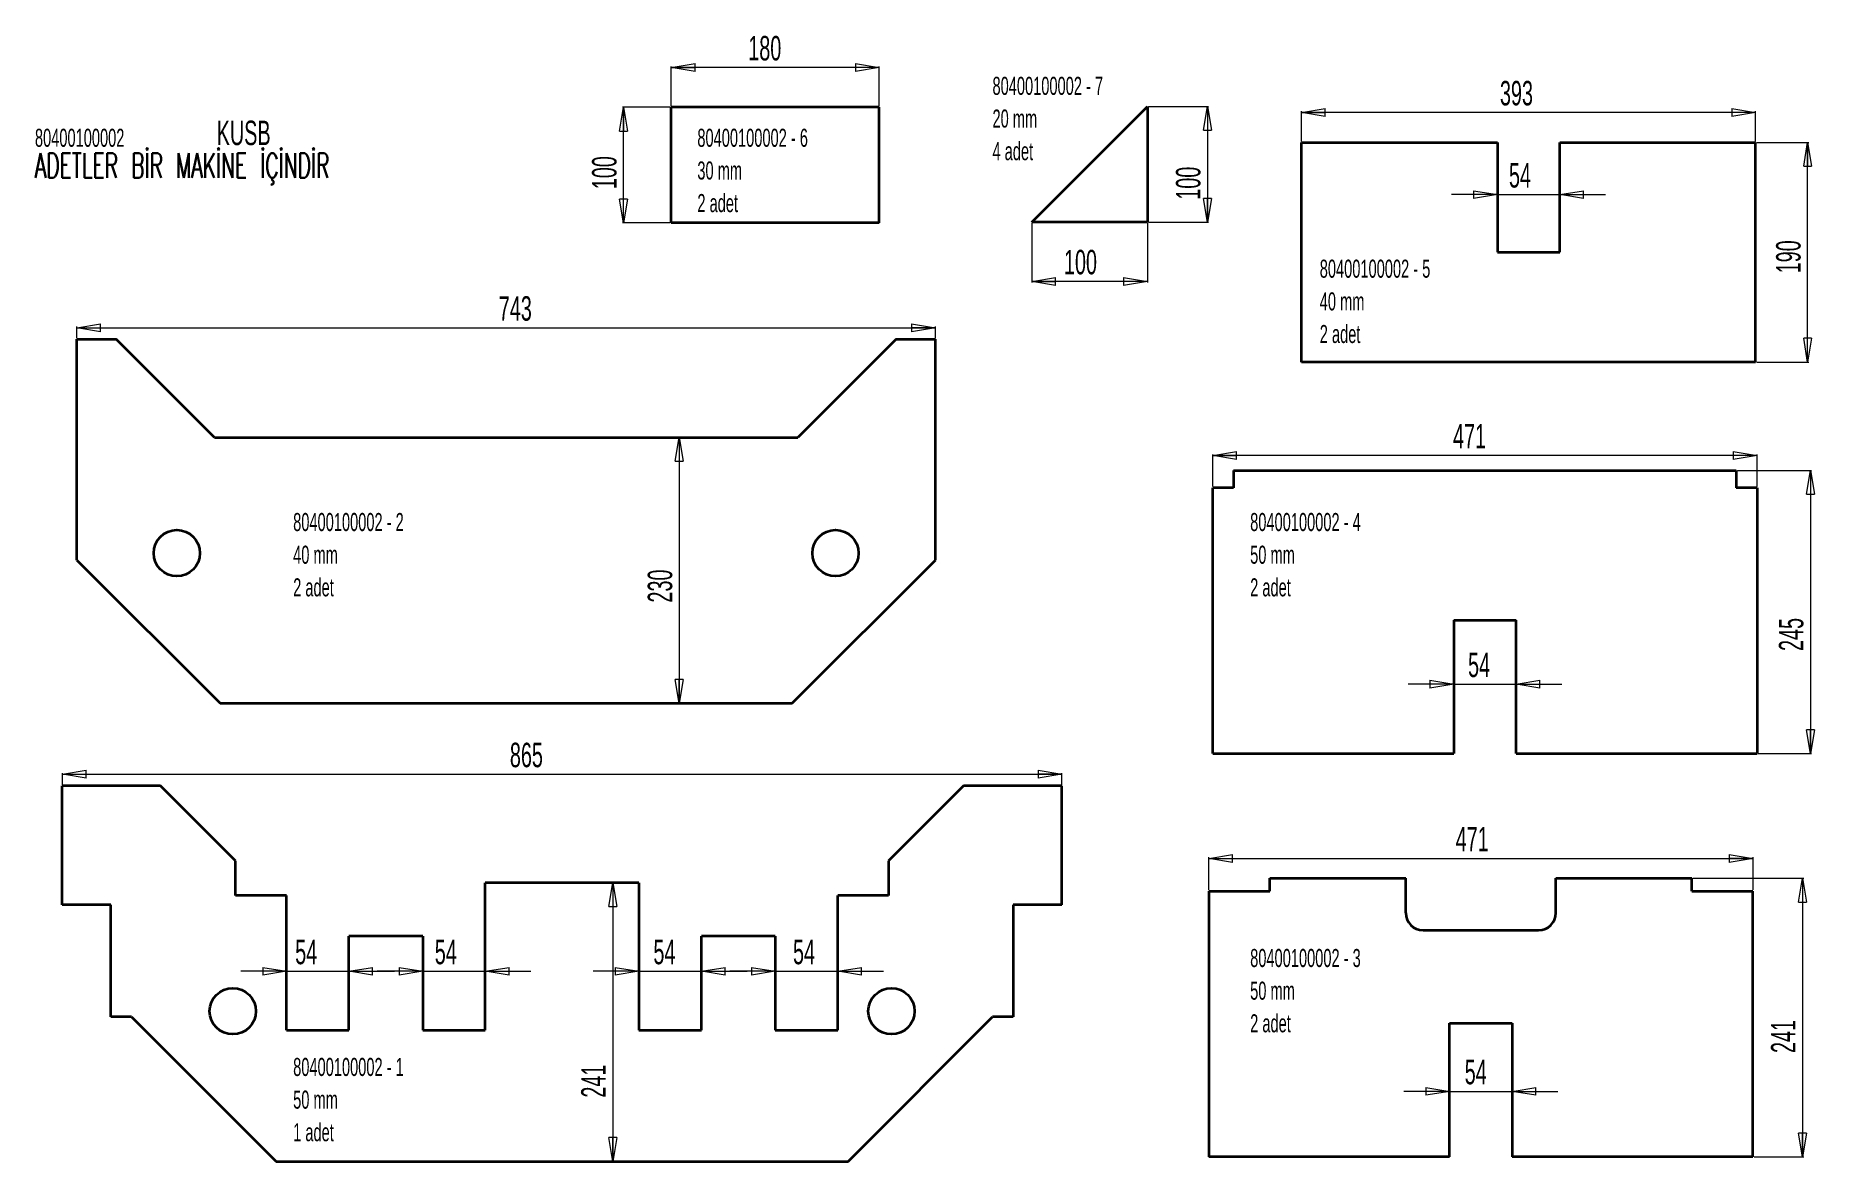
# Model space of a CAD drawing. Header units: millimetres. Extents: x 70 to 1609, y 78 to 1052.
import ezdxf

# ---------------------------------------------------------------- set-up
doc = ezdxf.new("R2010")
doc.units = ezdxf.units.MM
doc.styles.add('SLDTEXTSTYLE0', font='TXT', dxfattribs={"width": 0.605})
doc.styles.add('SLDTEXTSTYLE1', font='TXT', dxfattribs={"width": 0.605, "bigfont": 'bigfont'})
doc.dimstyles.new('SLDDIMSTYLE0', dxfattribs={"dimtxt": 20.546549, "dimasz": 2.568319, "dimexe": 0, "dimexo": 0.0625, "dimgap": 5.136637, "dimtad": 1, "dimrnd": 1e-09, "dimzin": 12, "dimdsep": 46, "dimtxsty": 'SLDTEXTSTYLE0', "dimblk1": 'CLOSED', "dimblk2": 'CLOSED', "dimsah": 1, "dimcen": 0.09, "dimadec": 0, "dimazin": 3, "dimtfac": 1, "dimtofl": 0, "dimtmove": 0, "dimatfit": 3, "dimldrblk": 'CLOSED', "dimfxl": 1, "dimfrac": 2, "dimtolj": 1, "dimtzin": 12, "dimarcsym": 0})
doc.dimstyles.new('SLDDIMSTYLE1', dxfattribs={"dimtxt": 20.546549, "dimasz": 2.568319, "dimexe": 0, "dimexo": 0.0625, "dimgap": 5.136637, "dimtad": 1, "dimrnd": 1e-09, "dimzin": 12, "dimdsep": 46, "dimtxsty": 'SLDTEXTSTYLE0', "dimblk1": 'CLOSED', "dimblk2": 'CLOSED', "dimsah": 1, "dimcen": 0.09, "dimadec": 0, "dimazin": 3, "dimtfac": 1, "dimtmove": 0, "dimatfit": 0, "dimldrblk": 'CLOSED', "dimfxl": 1, "dimfrac": 2, "dimtolj": 1, "dimtzin": 12, "dimarcsym": 0})

# ---------------------------------------------------------------- blocks, each defined once
blk = doc.blocks.new('SW_NOTE_0')
at = {"color": 0, "linetype": 'Continuous', "lineweight": 0, "attachment_point": 1}
for s, insert, char_height, style in [('80400100002', (0, 20.2), 15.64, 'SLDTEXTSTYLE0'), ('KUSB', (157.3, 27.2), 21.17, 'SLDTEXTSTYLE0'), ('ADETLER BİR MAKİNE İÇİNDİR', (0, -1), 21.167, 'SLDTEXTSTYLE1')]:
    blk.add_mtext(s, dxfattribs=dict(at, insert=insert, char_height=char_height, style=style))
blk = doc.blocks.new('SW_NOTE_0_1')
at = {"color": 0, "linetype": 'Continuous', "lineweight": 0, "char_height": 15.64, "attachment_point": 1, "style": 'SLDTEXTSTYLE0'}
for s, insert in [('80400100002 - 1', (0, 20.2)), ('50 mm', (0, -8.1)), ('1 adet', (0, -36.3))]:
    blk.add_mtext(s, dxfattribs=dict(at, insert=insert))
blk = doc.blocks.new('SW_NOTE_0_2')
at = {"color": 0, "linetype": 'Continuous', "lineweight": 0, "char_height": 15.64, "attachment_point": 1, "style": 'SLDTEXTSTYLE0'}
for s, insert in [('80400100002 - 2', (0, 20.2)), ('40 mm', (0, -8.1)), ('2 adet', (0, -36.3))]:
    blk.add_mtext(s, dxfattribs=dict(at, insert=insert))
blk = doc.blocks.new('SW_NOTE_0_3')
at = {"color": 0, "linetype": 'Continuous', "lineweight": 0, "char_height": 15.64, "attachment_point": 1, "style": 'SLDTEXTSTYLE0'}
for s, insert in [('80400100002 - 3', (0, 20.2)), ('50 mm', (0, -8.1)), ('2 adet', (0, -36.3))]:
    blk.add_mtext(s, dxfattribs=dict(at, insert=insert))
blk = doc.blocks.new('SW_NOTE_0_4')
at = {"color": 0, "linetype": 'Continuous', "lineweight": 0, "char_height": 15.64, "attachment_point": 1, "style": 'SLDTEXTSTYLE0'}
for s, insert in [('80400100002 - 4', (0, 20.2)), ('50 mm', (0, -8.1)), ('2 adet', (0, -36.3))]:
    blk.add_mtext(s, dxfattribs=dict(at, insert=insert))
blk = doc.blocks.new('SW_NOTE_0_5')
at = {"color": 0, "linetype": 'Continuous', "lineweight": 0, "char_height": 15.64, "attachment_point": 1, "style": 'SLDTEXTSTYLE0'}
for s, insert in [('80400100002 - 5', (0, 20.2)), ('40 mm', (0, -8.1)), ('2 adet', (0, -36.3))]:
    blk.add_mtext(s, dxfattribs=dict(at, insert=insert))
blk = doc.blocks.new('SW_NOTE_0_6')
at = {"color": 0, "linetype": 'Continuous', "lineweight": 0, "char_height": 15.64, "attachment_point": 1, "style": 'SLDTEXTSTYLE0'}
for s, insert in [('80400100002 - 6', (0, 20.2)), ('30 mm', (0, -8.1)), ('2 adet', (0, -36.3))]:
    blk.add_mtext(s, dxfattribs=dict(at, insert=insert))
blk = doc.blocks.new('SW_NOTE_0_7')
at = {"color": 0, "linetype": 'Continuous', "lineweight": 0, "char_height": 15.64, "attachment_point": 1, "style": 'SLDTEXTSTYLE0'}
for s, insert in [('80400100002 - 7', (0, 20.2)), ('20 mm', (0, -8.1)), ('4 adet', (0, -36.3))]:
    blk.add_mtext(s, dxfattribs=dict(at, insert=insert))
blk = doc.blocks.new('_Closed')
at = {"color": 0, "linetype": 'ByBlock', "lineweight": -2}
for p, q in [((-1, 0.166667), (0, 0)), ((-1, 0.166667), (-1, -0.166667)), ((0, 0), (-1, -0.166667)), ((0, 0), (-1, 0))]:
    blk.add_line(p, q, dxfattribs=at)
blk = doc.blocks.new('_D')
at = {"color": 7, "linetype": 'Continuous', "lineweight": 0}
blk.add_line((627, 704.4), (627, 474.4), dxfattribs=at)
at = {"color": 7, "linetype": 'Continuous', "lineweight": 18, "xscale": 20.5465494792, "yscale": 20.5465494792}
for p, rotation in [((627, 704.4, -257.5), 90), ((627, 474.4, -257.5), 270)]:
    blk.add_blockref('_Closed', p, dxfattribs=dict(at, rotation=rotation))
at = {"color": 7, "linetype": 'Continuous', "lineweight": 18, "insert": (599.7, 561.6), "char_height": 21.17, "attachment_point": 1, "rotation": 90, "style": 'SLDTEXTSTYLE0'}
blk.add_mtext('230', dxfattribs=at)
blk = doc.blocks.new('_D_1')
at = {"color": 7, "linetype": 'Continuous', "lineweight": 0}
for p, q in [((105.6, 790.4), (105.6, 800.4)), ((105.6, 799.4), (848.6, 799.4)), ((848.6, 790.4), (848.6, 800.4))]:
    blk.add_line(p, q, dxfattribs=at)
at = {"color": 7, "linetype": 'Continuous', "lineweight": 18, "xscale": 20.5465494792, "yscale": 20.5465494792, "rotation": 180}
blk.add_blockref('_Closed', (105.6, 799.4, -257.5), dxfattribs=at)
at = {"color": 7, "linetype": 'Continuous', "lineweight": 18, "xscale": 20.5465494792, "yscale": 20.5465494792}
blk.add_blockref('_Closed', (848.6, 799.4, -257.5), dxfattribs=at)
at = {"color": 7, "linetype": 'Continuous', "lineweight": 18, "insert": (470.8, 826.7), "char_height": 21.17, "attachment_point": 1, "style": 'SLDTEXTSTYLE0'}
blk.add_mtext('743', dxfattribs=at)
blk = doc.blocks.new('_D_2')
at = {"color": 7, "linetype": 'Continuous', "lineweight": 0}
for p, q in [((93.1, 404), (93.1, 414)), ((93.1, 413), (958.1, 413)), ((958.1, 404), (958.1, 414))]:
    blk.add_line(p, q, dxfattribs=at)
at = {"color": 7, "linetype": 'Continuous', "lineweight": 18, "xscale": 20.5465494792, "yscale": 20.5465494792, "rotation": 180}
blk.add_blockref('_Closed', (93.1, 413), dxfattribs=at)
at = {"color": 7, "linetype": 'Continuous', "lineweight": 18, "xscale": 20.5465494792, "yscale": 20.5465494792}
blk.add_blockref('_Closed', (958.1, 413), dxfattribs=at)
at = {"color": 7, "linetype": 'Continuous', "lineweight": 18, "insert": (480.4, 440.3), "char_height": 21.17, "attachment_point": 1, "style": 'SLDTEXTSTYLE0'}
blk.add_mtext('865', dxfattribs=at)
blk = doc.blocks.new('_D_3')
at = {"color": 7, "linetype": 'Continuous', "lineweight": 0}
blk.add_line((569.4, 319), (569.4, 78), dxfattribs=at)
at = {"color": 7, "linetype": 'Continuous', "lineweight": 18, "xscale": 20.5465494792, "yscale": 20.5465494792}
for p, rotation in [((569.4, 319), 90), ((569.4, 78), 270)]:
    blk.add_blockref('_Closed', p, dxfattribs=dict(at, rotation=rotation))
at = {"color": 7, "linetype": 'Continuous', "lineweight": 18, "insert": (542.1, 133.2), "char_height": 21.17, "attachment_point": 1, "rotation": 90, "style": 'SLDTEXTSTYLE0'}
blk.add_mtext('241', dxfattribs=at)
blk = doc.blocks.new('_D_4')
at = {"color": 7, "linetype": 'Continuous', "lineweight": 0}
for p, q in [((287.1, 242.5), (247.6, 242.5)), ((287.1, 242.5), (341.1, 242.5)), ((341.1, 242.5), (380.6, 242.5))]:
    blk.add_line(p, q, dxfattribs=at)
at = {"color": 7, "linetype": 'Continuous', "lineweight": 18, "xscale": 20.5465494792, "yscale": 20.5465494792}
blk.add_blockref('_Closed', (287.1, 242.5), dxfattribs=at)
at = {"color": 7, "linetype": 'Continuous', "lineweight": 18, "xscale": 20.5465494792, "yscale": 20.5465494792, "rotation": 180}
blk.add_blockref('_Closed', (341.1, 242.5), dxfattribs=at)
at = {"color": 7, "linetype": 'Continuous', "lineweight": 18, "insert": (294.6, 269.8), "char_height": 21.17, "attachment_point": 1, "style": 'SLDTEXTSTYLE0'}
blk.add_mtext('54', dxfattribs=at)
blk = doc.blocks.new('_D_5')
at = {"color": 7, "linetype": 'Continuous', "lineweight": 0}
for p, q in [((405.1, 242.5), (365.6, 242.5)), ((405.1, 242.5), (459.1, 242.5)), ((459.1, 242.5), (498.6, 242.5))]:
    blk.add_line(p, q, dxfattribs=at)
at = {"color": 7, "linetype": 'Continuous', "lineweight": 18, "xscale": 20.5465494792, "yscale": 20.5465494792}
blk.add_blockref('_Closed', (405.1, 242.5), dxfattribs=at)
at = {"color": 7, "linetype": 'Continuous', "lineweight": 18, "xscale": 20.5465494792, "yscale": 20.5465494792, "rotation": 180}
blk.add_blockref('_Closed', (459.1, 242.5), dxfattribs=at)
at = {"color": 7, "linetype": 'Continuous', "lineweight": 18, "insert": (415.4, 269.8), "char_height": 21.17, "attachment_point": 1, "style": 'SLDTEXTSTYLE0'}
blk.add_mtext('54', dxfattribs=at)
blk = doc.blocks.new('_D_6')
at = {"color": 7, "linetype": 'Continuous', "lineweight": 0}
for p, q in [((592.1, 242.5), (552.6, 242.5)), ((592.1, 242.5), (646.1, 242.5)), ((646.1, 242.5), (685.6, 242.5))]:
    blk.add_line(p, q, dxfattribs=at)
at = {"color": 7, "linetype": 'Continuous', "lineweight": 18, "xscale": 20.5465494792, "yscale": 20.5465494792}
blk.add_blockref('_Closed', (592.1, 242.5), dxfattribs=at)
at = {"color": 7, "linetype": 'Continuous', "lineweight": 18, "xscale": 20.5465494792, "yscale": 20.5465494792, "rotation": 180}
blk.add_blockref('_Closed', (646.1, 242.5), dxfattribs=at)
at = {"color": 7, "linetype": 'Continuous', "lineweight": 18, "insert": (604.6, 269.8), "char_height": 21.17, "attachment_point": 1, "style": 'SLDTEXTSTYLE0'}
blk.add_mtext('54', dxfattribs=at)
blk = doc.blocks.new('_D_7')
at = {"color": 7, "linetype": 'Continuous', "lineweight": 0}
for p, q in [((710.1, 242.5), (670.6, 242.5)), ((710.1, 242.5), (764.1, 242.5)), ((764.1, 242.5), (803.6, 242.5))]:
    blk.add_line(p, q, dxfattribs=at)
at = {"color": 7, "linetype": 'Continuous', "lineweight": 18, "xscale": 20.5465494792, "yscale": 20.5465494792}
blk.add_blockref('_Closed', (710.1, 242.5), dxfattribs=at)
at = {"color": 7, "linetype": 'Continuous', "lineweight": 18, "xscale": 20.5465494792, "yscale": 20.5465494792, "rotation": 180}
blk.add_blockref('_Closed', (764.1, 242.5), dxfattribs=at)
at = {"color": 7, "linetype": 'Continuous', "lineweight": 18, "insert": (725.4, 269.8), "char_height": 21.17, "attachment_point": 1, "style": 'SLDTEXTSTYLE0'}
blk.add_mtext('54', dxfattribs=at)
blk = doc.blocks.new('_D_8')
at = {"color": 7, "linetype": 'Continuous', "lineweight": 0}
for p, q in [((1085.2, 313), (1085.2, 341.2)), ((1085.2, 340.2), (1556.2, 340.2)), ((1556.2, 313), (1556.2, 341.2))]:
    blk.add_line(p, q, dxfattribs=at)
at = {"color": 7, "linetype": 'Continuous', "lineweight": 18, "xscale": 20.5465494792, "yscale": 20.5465494792, "rotation": 180}
blk.add_blockref('_Closed', (1085.2, 340.2, -93.5), dxfattribs=at)
at = {"color": 7, "linetype": 'Continuous', "lineweight": 18, "xscale": 20.5465494792, "yscale": 20.5465494792}
blk.add_blockref('_Closed', (1556.2, 340.2, -93.5), dxfattribs=at)
at = {"color": 7, "linetype": 'Continuous', "lineweight": 18, "insert": (1298.9, 367.5), "char_height": 21.17, "attachment_point": 1, "style": 'SLDTEXTSTYLE0'}
blk.add_mtext('471', dxfattribs=at)
blk = doc.blocks.new('_D_9')
at = {"color": 7, "linetype": 'Continuous', "lineweight": 0}
for p, q in [((1504.2, 323), (1600.1, 323)), ((1599.1, 323), (1599.1, 82)), ((1557.2, 82), (1600.1, 82))]:
    blk.add_line(p, q, dxfattribs=at)
at = {"color": 7, "linetype": 'Continuous', "lineweight": 18, "xscale": 20.5465494792, "yscale": 20.5465494792}
for p, rotation in [((1599.1, 323, -93.5), 90), ((1599.1, 82, -93.5), 270)]:
    blk.add_blockref('_Closed', p, dxfattribs=dict(at, rotation=rotation))
at = {"color": 7, "linetype": 'Continuous', "lineweight": 18, "insert": (1571.8, 171.8), "char_height": 21.17, "attachment_point": 1, "rotation": 90, "style": 'SLDTEXTSTYLE0'}
blk.add_mtext('241', dxfattribs=at)
blk = doc.blocks.new('_D_10')
at = {"color": 7, "linetype": 'Continuous', "lineweight": 0}
for p, q in [((1293.7, 138.6), (1254.1, 138.6)), ((1293.7, 138.6), (1347.7, 138.6)), ((1347.7, 138.6), (1387.2, 138.6))]:
    blk.add_line(p, q, dxfattribs=at)
at = {"color": 7, "linetype": 'Continuous', "lineweight": 18, "xscale": 20.5465494792, "yscale": 20.5465494792}
blk.add_blockref('_Closed', (1293.7, 138.6, -93.5), dxfattribs=at)
at = {"color": 7, "linetype": 'Continuous', "lineweight": 18, "xscale": 20.5465494792, "yscale": 20.5465494792, "rotation": 180}
blk.add_blockref('_Closed', (1347.7, 138.6, -93.5), dxfattribs=at)
at = {"color": 7, "linetype": 'Continuous', "lineweight": 18, "insert": (1306.7, 165.9), "char_height": 21.17, "attachment_point": 1, "style": 'SLDTEXTSTYLE0'}
blk.add_mtext('54', dxfattribs=at)
blk = doc.blocks.new('_D_11')
at = {"color": 7, "linetype": 'Continuous', "lineweight": 0}
for p, q in [((1297.2, 491), (1257.7, 491)), ((1297.2, 491), (1351.2, 491)), ((1351.2, 491), (1390.7, 491))]:
    blk.add_line(p, q, dxfattribs=at)
at = {"color": 7, "linetype": 'Continuous', "lineweight": 18, "xscale": 20.5465494792, "yscale": 20.5465494792}
blk.add_blockref('_Closed', (1297.2, 491, -211.5), dxfattribs=at)
at = {"color": 7, "linetype": 'Continuous', "lineweight": 18, "xscale": 20.5465494792, "yscale": 20.5465494792, "rotation": 180}
blk.add_blockref('_Closed', (1351.2, 491, -211.5), dxfattribs=at)
at = {"color": 7, "linetype": 'Continuous', "lineweight": 18, "insert": (1309.6, 518.3), "char_height": 21.17, "attachment_point": 1, "style": 'SLDTEXTSTYLE0'}
blk.add_mtext('54', dxfattribs=at)
blk = doc.blocks.new('_D_12')
at = {"color": 7, "linetype": 'Continuous', "lineweight": 0}
for p, q in [((1542.7, 675.9), (1606.9, 675.9)), ((1605.9, 675.9), (1605.9, 430.9)), ((1560.7, 430.9), (1606.9, 430.9))]:
    blk.add_line(p, q, dxfattribs=at)
at = {"color": 7, "linetype": 'Continuous', "lineweight": 18, "xscale": 20.5465494792, "yscale": 20.5465494792}
for p, rotation in [((1605.9, 675.9, -211.5), 90), ((1605.9, 430.9, -211.5), 270)]:
    blk.add_blockref('_Closed', p, dxfattribs=dict(at, rotation=rotation))
at = {"color": 7, "linetype": 'Continuous', "lineweight": 18, "insert": (1578.6, 519.7), "char_height": 21.17, "attachment_point": 1, "rotation": 90, "style": 'SLDTEXTSTYLE0'}
blk.add_mtext('245', dxfattribs=at)
blk = doc.blocks.new('_D_13')
at = {"color": 7, "linetype": 'Continuous', "lineweight": 0}
for p, q in [((1088.7, 661.9), (1088.7, 689.8)), ((1559.7, 688.8), (1088.7, 688.8)), ((1559.7, 661.9), (1559.7, 689.8))]:
    blk.add_line(p, q, dxfattribs=at)
at = {"color": 7, "linetype": 'Continuous', "lineweight": 18, "xscale": 20.5465494792, "yscale": 20.5465494792, "rotation": 180}
blk.add_blockref('_Closed', (1088.7, 688.8, -211.5), dxfattribs=at)
at = {"color": 7, "linetype": 'Continuous', "lineweight": 18, "xscale": 20.5465494792, "yscale": 20.5465494792}
blk.add_blockref('_Closed', (1559.7, 688.8, -211.5), dxfattribs=at)
at = {"color": 7, "linetype": 'Continuous', "lineweight": 18, "insert": (1296.6, 716.1), "char_height": 21.17, "attachment_point": 1, "style": 'SLDTEXTSTYLE0'}
blk.add_mtext('471', dxfattribs=at)
blk = doc.blocks.new('_D_14')
at = {"color": 7, "linetype": 'Continuous', "lineweight": 0}
for p, q in [((1335, 914.6), (1295.4, 914.6)), ((1335, 914.6), (1389, 914.6)), ((1389, 914.6), (1428.5, 914.6))]:
    blk.add_line(p, q, dxfattribs=at)
at = {"color": 7, "linetype": 'Continuous', "lineweight": 18, "xscale": 20.5465494792, "yscale": 20.5465494792}
blk.add_blockref('_Closed', (1335, 914.6, -412.5), dxfattribs=at)
at = {"color": 7, "linetype": 'Continuous', "lineweight": 18, "xscale": 20.5465494792, "yscale": 20.5465494792, "rotation": 180}
blk.add_blockref('_Closed', (1389, 914.6, -412.5), dxfattribs=at)
at = {"color": 7, "linetype": 'Continuous', "lineweight": 18, "insert": (1345, 941.9), "char_height": 21.17, "attachment_point": 1, "style": 'SLDTEXTSTYLE0'}
blk.add_mtext('54', dxfattribs=at)
blk = doc.blocks.new('_D_15')
at = {"color": 7, "linetype": 'Continuous', "lineweight": 0}
for p, q in [((1559.5, 959.7), (1604.5, 959.7)), ((1603.5, 769.7), (1603.5, 959.7)), ((1559.5, 769.7), (1604.5, 769.7))]:
    blk.add_line(p, q, dxfattribs=at)
at = {"color": 7, "linetype": 'Continuous', "lineweight": 18, "xscale": 20.5465494792, "yscale": 20.5465494792}
for p, rotation in [((1603.5, 959.7, -412.5), 90), ((1603.5, 769.7, -412.5), 270)]:
    blk.add_blockref('_Closed', p, dxfattribs=dict(at, rotation=rotation))
at = {"color": 7, "linetype": 'Continuous', "lineweight": 18, "insert": (1576.2, 846.5), "char_height": 21.17, "attachment_point": 1, "rotation": 90, "style": 'SLDTEXTSTYLE0'}
blk.add_mtext('190', dxfattribs=at)
blk = doc.blocks.new('_D_16')
at = {"color": 7, "linetype": 'Continuous', "lineweight": 0}
for p, q in [((1165.5, 960.7), (1165.5, 986.7)), ((1558.5, 985.7), (1165.5, 985.7)), ((1558.5, 960.7), (1558.5, 986.7))]:
    blk.add_line(p, q, dxfattribs=at)
at = {"color": 7, "linetype": 'Continuous', "lineweight": 18, "xscale": 20.5465494792, "yscale": 20.5465494792, "rotation": 180}
blk.add_blockref('_Closed', (1165.5, 985.7, -412.5), dxfattribs=at)
at = {"color": 7, "linetype": 'Continuous', "lineweight": 18, "xscale": 20.5465494792, "yscale": 20.5465494792}
blk.add_blockref('_Closed', (1558.5, 985.7, -412.5), dxfattribs=at)
at = {"color": 7, "linetype": 'Continuous', "lineweight": 18, "insert": (1337.2, 1013), "char_height": 21.17, "attachment_point": 1, "style": 'SLDTEXTSTYLE0'}
blk.add_mtext('393', dxfattribs=at)
blk = doc.blocks.new('_D_17')
at = {"color": 7, "linetype": 'Continuous', "lineweight": 0}
for p, q in [((620.1, 991.2), (620.1, 1025.6)), ((800.1, 1024.6), (620.1, 1024.6)), ((800.1, 991.2), (800.1, 1025.6))]:
    blk.add_line(p, q, dxfattribs=at)
at = {"color": 7, "linetype": 'Continuous', "lineweight": 18, "xscale": 20.5465494792, "yscale": 20.5465494792, "rotation": 180}
blk.add_blockref('_Closed', (620.1, 1024.6, -10), dxfattribs=at)
at = {"color": 7, "linetype": 'Continuous', "lineweight": 18, "xscale": 20.5465494792, "yscale": 20.5465494792}
blk.add_blockref('_Closed', (800.1, 1024.6, -10), dxfattribs=at)
at = {"color": 7, "linetype": 'Continuous', "lineweight": 18, "insert": (686.7, 1051.9), "char_height": 21.17, "attachment_point": 1, "style": 'SLDTEXTSTYLE0'}
blk.add_mtext('180', dxfattribs=at)
blk = doc.blocks.new('_D_18')
at = {"color": 7, "linetype": 'Continuous', "lineweight": 0}
for p, q in [((619.1, 990.2), (577.8, 990.2)), ((578.8, 890.2), (578.8, 990.2)), ((619.1, 890.2), (577.8, 890.2))]:
    blk.add_line(p, q, dxfattribs=at)
at = {"color": 7, "linetype": 'Continuous', "lineweight": 18, "xscale": 20.5465494792, "yscale": 20.5465494792}
for p, rotation in [((578.8, 990.2, -10), 90), ((578.8, 890.2, -10), 270)]:
    blk.add_blockref('_Closed', p, dxfattribs=dict(at, rotation=rotation))
at = {"color": 7, "linetype": 'Continuous', "lineweight": 18, "insert": (551.5, 919.3), "char_height": 21.17, "attachment_point": 1, "rotation": 90, "style": 'SLDTEXTSTYLE0'}
blk.add_mtext('100', dxfattribs=at)
blk = doc.blocks.new('_D_19')
at = {"color": 7, "linetype": 'Continuous', "lineweight": 0}
for p, q in [((932.1, 889.8), (932.1, 838.5)), ((1032.1, 889.8), (1032.1, 838.5)), ((1032.1, 839.5), (932.1, 839.5))]:
    blk.add_line(p, q, dxfattribs=at)
at = {"color": 7, "linetype": 'Continuous', "lineweight": 18, "xscale": 20.5465494792, "yscale": 20.5465494792, "rotation": 180}
blk.add_blockref('_Closed', (932.1, 839.5, 70), dxfattribs=at)
at = {"color": 7, "linetype": 'Continuous', "lineweight": 18, "xscale": 20.5465494792, "yscale": 20.5465494792}
blk.add_blockref('_Closed', (1032.1, 839.5, 70), dxfattribs=at)
at = {"color": 7, "linetype": 'Continuous', "lineweight": 18, "insert": (959.9, 866.8), "char_height": 21.17, "attachment_point": 1, "style": 'SLDTEXTSTYLE0'}
blk.add_mtext('100', dxfattribs=at)
blk = doc.blocks.new('_D_20')
at = {"color": 7, "linetype": 'Continuous', "lineweight": 0}
for p, q in [((1033.1, 990.8), (1085.1, 990.8)), ((1084.1, 990.8), (1084.1, 890.8)), ((1033.1, 890.8), (1085.1, 890.8))]:
    blk.add_line(p, q, dxfattribs=at)
at = {"color": 7, "linetype": 'Continuous', "lineweight": 18, "xscale": 20.5465494792, "yscale": 20.5465494792}
for p, rotation in [((1084.1, 990.8, 70), 90), ((1084.1, 890.8, 70), 270)]:
    blk.add_blockref('_Closed', p, dxfattribs=dict(at, rotation=rotation))
at = {"color": 7, "linetype": 'Continuous', "lineweight": 18, "insert": (1056.8, 910.2), "char_height": 21.17, "attachment_point": 1, "rotation": 90, "style": 'SLDTEXTSTYLE0'}
blk.add_mtext('100', dxfattribs=at)

msp = doc.modelspace()

# ---------------------------------------------------------------- linework, layer by layer
at = {"color": 7, "linetype": 'Continuous', "lineweight": 35}
for p, q in [((620.081, 890.162), (620.081, 990.162)), ((800.081, 990.162), (620.081, 990.162)), ((800.081, 890.162), (800.081, 990.162)), ((932.123, 890.85), (1032.123, 990.85)), ((1032.123, 990.85), (1032.123, 890.85)), ((1165.458, 769.721), (1165.458, 959.721)), ((1165.458, 959.721), (1334.958, 959.721)), ((1334.958, 959.721), (1334.958, 864.721)), ((1388.958, 864.721), (1388.958, 959.721)), ((1388.958, 959.721), (1558.458, 959.721)), ((1558.458, 769.721), (1558.458, 959.721)), ((800.081, 890.162), (620.081, 890.162)), ((1032.123, 890.85), (932.123, 890.85)), ((1334.958, 864.721), (1388.958, 864.721)), ((105.645, 789.398), (139.645, 789.398)), ((105.645, 598.398), (105.645, 789.398)), ((224.645, 704.398), (139.645, 789.398)), ((814.645, 789.398), (729.645, 704.398)), ((814.645, 789.398), (848.645, 789.398)), ((848.645, 598.398), (848.645, 789.398)), ((1558.458, 769.721), (1165.458, 769.721)), ((224.645, 704.398), (729.645, 704.398)), ((1106.702, 675.889), (1106.702, 660.889)), ((1106.702, 675.889), (1541.702, 675.889)), ((1541.702, 675.889), (1541.702, 660.889)), ((1088.702, 430.889), (1088.702, 660.889)), ((1106.702, 660.889), (1088.702, 660.889)), ((1559.702, 660.889), (1541.702, 660.889)), ((1559.702, 660.889), (1559.702, 430.889)), ((105.645, 598.398), (229.645, 474.398)), ((724.645, 474.398), (848.645, 598.398)), ((1297.202, 546.389), (1351.202, 546.389)), ((1297.202, 546.389), (1297.202, 430.889)), ((1351.202, 430.889), (1351.202, 546.389)), ((229.645, 474.398), (724.645, 474.398)), ((1088.702, 430.889), (1297.202, 430.889)), ((1351.202, 430.889), (1559.702, 430.889)), ((93.082, 299.984), (93.082, 402.984)), ((178.082, 402.984), (93.082, 402.984)), ((243.082, 337.984), (178.082, 402.984)), ((873.082, 402.984), (808.082, 337.984)), ((958.082, 402.984), (873.082, 402.984)), ((958.082, 299.984), (958.082, 402.984)), ((243.082, 307.984), (243.082, 337.984)), ((808.082, 337.984), (808.082, 307.984)), ((287.082, 307.984), (243.082, 307.984)), ((287.082, 191.484), (287.082, 307.984)), ((459.082, 191.484), (459.082, 318.984)), ((592.082, 318.984), (459.082, 318.984)), ((592.082, 318.984), (592.082, 191.484)), ((764.082, 191.484), (764.082, 307.984)), ((808.082, 307.984), (764.082, 307.984)), ((1085.159, 311.978), (1138.159, 311.978)), ((1085.159, 311.978), (1085.159, 81.978)), ((1138.159, 311.978), (1138.159, 322.978)), ((1138.159, 322.978), (1255.659, 322.978)), ((1255.659, 292.978), (1255.659, 322.978)), ((1385.659, 322.978), (1503.159, 322.978)), ((1385.659, 292.978), (1385.659, 322.978)), ((1503.159, 311.978), (1503.159, 322.978)), ((1503.159, 311.978), (1556.159, 311.978)), ((1556.159, 81.978), (1556.159, 311.978)), ((135.082, 299.984), (93.082, 299.984)), ((135.082, 202.984), (135.082, 299.984)), ((958.082, 299.984), (916.082, 299.984)), ((916.082, 299.984), (916.082, 202.984)), ((1270.659, 277.978), (1370.659, 277.978)), ((341.082, 191.484), (341.082, 272.984)), ((405.082, 272.984), (341.082, 272.984)), ((405.082, 272.984), (405.082, 191.484)), ((646.082, 191.484), (646.082, 272.984)), ((710.082, 272.984), (646.082, 272.984)), ((710.082, 272.984), (710.082, 191.484)), ((153.082, 202.984), (135.082, 202.984)), ((153.082, 202.984), (278.082, 77.984)), ((773.082, 77.984), (898.082, 202.984)), ((916.082, 202.984), (898.082, 202.984)), ((287.082, 191.484), (341.082, 191.484)), ((405.082, 191.484), (459.082, 191.484)), ((592.082, 191.484), (646.082, 191.484)), ((710.082, 191.484), (764.082, 191.484)), ((1293.659, 81.978), (1293.659, 197.478)), ((1293.659, 197.478), (1347.659, 197.478)), ((1347.659, 197.478), (1347.659, 81.978)), ((278.082, 77.984), (773.082, 77.984)), ((1293.659, 81.978), (1085.159, 81.978)), ((1556.159, 81.978), (1347.659, 81.978))]:
    msp.add_line(p, q, dxfattribs=at)
for centre in [(192.145, 604.398), (762.145, 604.398), (240.582, 207.984), (810.582, 207.984)]:
    msp.add_circle(centre, 20, dxfattribs=at)
for centre, start, end in [((1270.659, 292.978), 180, 270), ((1370.659, 292.978), 270, 0)]:
    msp.add_arc(centre, 15, start, end, dxfattribs=at)

# ---------------------------------------------------------------- block references
at = {"color": 7, "linetype": 'Continuous', "lineweight": 0}
for name, p in [('SW_NOTE_0_7', (898.045, 996.345)), ('SW_NOTE_0', (69.381, 951.417)), ('SW_NOTE_0_6', (642.641, 951.417)), ('SW_NOTE_0_5', (1181.259, 838.128)), ('SW_NOTE_0_2', (292.844, 618.913)), ('SW_NOTE_0_4', (1121.039, 618.913)), ('SW_NOTE_0_3', (1121.039, 241.654)), ('SW_NOTE_0_1', (292.844, 147.371))]:
    msp.add_blockref(name, p, dxfattribs=at)

# ---------------------------------------------------------------- dimensions: what is measured, and where the dimension line sits
at = {"color": 7, "linetype": 'Continuous', "lineweight": 18}
for base, p1, p2, dimstyle, picture, middle in [((620.081, 1024.629), (800.081, 990.162), (620.081, 990.162), 'SLDDIMSTYLE0', '_D_17', (710.171, 1024.629)), ((1165.458, 985.721), (1558.458, 959.721), (1165.458, 959.721), 'SLDDIMSTYLE0', '_D_16', (1360.726, 985.721)), ((1388.958, 914.609), (1334.958, 959.721), (1388.958, 959.721), 'SLDDIMSTYLE1', '_D_14', (1360.694, 914.609)), ((932.123, 839.48), (1032.123, 890.85), (932.123, 890.85), 'SLDDIMSTYLE0', '_D_19', (983.447, 839.48)), ((848.645, 799.398), (105.645, 789.398), (848.645, 789.398), 'SLDDIMSTYLE0', '_D_1', (494.338, 799.398)), ((1088.702, 688.799), (1559.702, 660.889), (1088.702, 660.889), 'SLDDIMSTYLE0', '_D_13', (1320.136, 688.799)), ((1351.202, 491.047), (1297.202, 546.389), (1351.202, 546.389), 'SLDDIMSTYLE1', '_D_11', (1325.253, 491.047)), ((958.082, 412.984), (93.082, 402.984), (958.082, 402.984), 'SLDDIMSTYLE0', '_D_2', (503.874, 412.984)), ((1556.159, 340.243), (1085.159, 311.978), (1556.159, 311.978), 'SLDDIMSTYLE0', '_D_8', (1322.415, 340.243)), ((341.082, 242.54), (287.082, 191.484), (341.082, 272.984), 'SLDDIMSTYLE1', '_D_4', (310.309, 242.54)), ((459.082, 242.54), (405.082, 272.984), (459.082, 191.484), 'SLDDIMSTYLE1', '_D_5', (431.105, 242.54)), ((646.082, 242.54), (592.082, 191.484), (646.082, 272.984), 'SLDDIMSTYLE1', '_D_6', (620.304, 242.54)), ((764.082, 242.54), (710.082, 272.984), (764.082, 191.484), 'SLDDIMSTYLE1', '_D_7', (741.101, 242.54)), ((1347.659, 138.577), (1293.659, 81.978), (1347.659, 81.978), 'SLDDIMSTYLE1', '_D_10', (1322.415, 138.577))]:
    dim = msp.add_linear_dim(base=base, p1=p1, p2=p2, dimstyle=dimstyle, dxfattribs=at)
    dim.commit()
    dim.dimension.update_dxf_attribs({"geometry": picture, "text_midpoint": middle, "dimtype": 160})
for base, p1, p2, picture, middle in [((578.782, 990.162), (620.081, 890.162), (620.081, 990.162), '_D_18', (578.782, 942.853)), ((1084.065, 890.85), (1032.123, 990.85), (1032.123, 890.85), '_D_20', (1084.065, 933.744)), ((1603.466, 959.721), (1558.458, 769.721), (1558.458, 959.721), '_D_15', (1603.466, 870.044)), ((627.009, 474.398), (729.645, 704.398), (724.645, 474.398), '_D', (627.009, 585.122)), ((1605.926, 430.889), (1541.702, 675.889), (1559.702, 430.889), '_D_12', (1605.926, 543.265)), ((569.366, 77.984), (592.082, 318.984), (773.082, 77.984), '_D_3', (569.366, 156.673)), ((1599.115, 81.978), (1503.159, 322.978), (1556.159, 81.978), '_D_9', (1599.115, 195.337))]:
    dim = msp.add_linear_dim(base=base, p1=p1, p2=p2, angle=90, dimstyle='SLDDIMSTYLE0', dxfattribs=at)
    dim.commit()
    dim.dimension.update_dxf_attribs({"geometry": picture, "text_midpoint": middle, "dimtype": 160})

doc.saveas('drawing.dxf')
